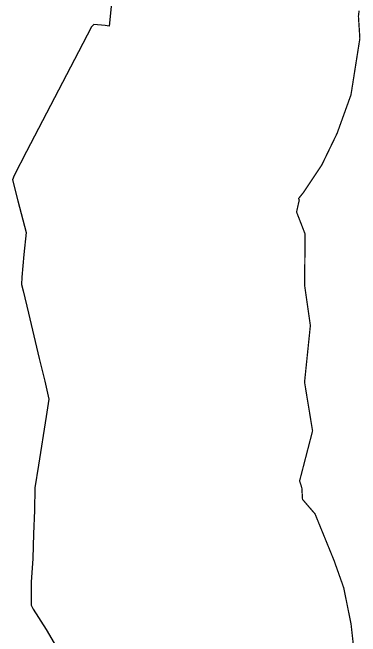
# Model space of a CAD drawing. Header units: metres. Extents: x 255476 to 378809, y 1739479 to 2227865.
# Drawn here: x 319275 to 320639, y 1852635 to 1855082 of the extents above; entities that cross this region are included whole.
import ezdxf

# ---------------------------------------------------------------- set-up
doc = ezdxf.new("R2010")
doc.units = ezdxf.units.M
doc.header["$MEASUREMENT"] = 0
doc.layers.add('COASTLINE', color=5, linetype='Continuous')
doc.layers.add('DISTRICT BOUNDRY', color=86, linetype='Continuous')

msp = doc.modelspace()

# ---------------------------------------------------------------- linework, layer by layer
at = {"layer": 'COASTLINE', "color": 1, "flags": 128}
msp.add_lwpolyline([(320633.2, 1855089.5, 5, 5, 0), (320630.6, 1855067.8, 5, 5, 0), (320636.2, 1854980.4, 5, 5, 0), (320601.4, 1854759.4, 5, 5, 0), (320547.1, 1854608.5, 5, 5, 0), (320486.5, 1854483.2, 5, 5, 0), (320416.1, 1854377.6, 5, 5, 0), (320396.4, 1854353, 5, 5, 0), (320398.6, 1854346.5, 5, 5, 0), (320388.1, 1854299.7, 5, 5, 0), (320421.4, 1854213.8, 5, 5, 0), (320419.7, 1854012.1, 5, 5, 0), (320442.2, 1853854.5, 5, 5, 0), (320419.4, 1853632.4, 5, 5, 0), (320450.8, 1853441.2, 5, 5, 0), (320400, 1853245, 5, 5, 0), (320408.8, 1853217.6, 5, 5, 0), (320411.4, 1853172.8, 5, 5, 0), (320460.5, 1853115.7, 5, 5, 0), (320535.1, 1852932.8, 5, 5, 0), (320572.9, 1852826.1, 5, 5, 0), (320601.6, 1852684.1, 5, 5, 0), (320610.8, 1852601.1, 5, 5, 0)], format="xyseb", dxfattribs=at)
at = {"layer": 'DISTRICT BOUNDRY'}
msp.add_polyline3d([(319678.5, 1855282.5, 0), (319657.5, 1855067, 0), (319654.1, 1855029.2, 0), (319637.6, 1855030.8, 0), (319593.4, 1855034.7, 0), (319583.7, 1855025.3, 0), (319533.2, 1854927.5, 0), (319330.1, 1854536.9, 0), (319280.7, 1854442.6, 0), (319274.6, 1854426.4, 0), (319295.1, 1854343.7, 0), (319327.7, 1854218.9, 0), (319319.7, 1854132.8, 0), (319311.5, 1854044.8, 0), (319310.2, 1854015.3, 0), (319316.1, 1853991.2, 0), (319337.9, 1853902.6, 0), (319358.9, 1853813.9, 0), (319379.4, 1853724.6, 0), (319401.7, 1853636.1, 0), (319416.8, 1853565.4, 0), (319406.7, 1853497.4, 0), (319376.4, 1853306.9, 0), (319361.9, 1853218.5, 0), (319360.9, 1853129.6, 0), (319356.4, 1853038, 0), (319353.8, 1852940.8, 0), (319347.2, 1852847.7, 0), (319347.4, 1852757.4, 0), (319355, 1852742, 0), (319406.8, 1852662, 0), (319456.7, 1852577.3, 0)], dxfattribs=at)

doc.saveas('drawing.dxf')
